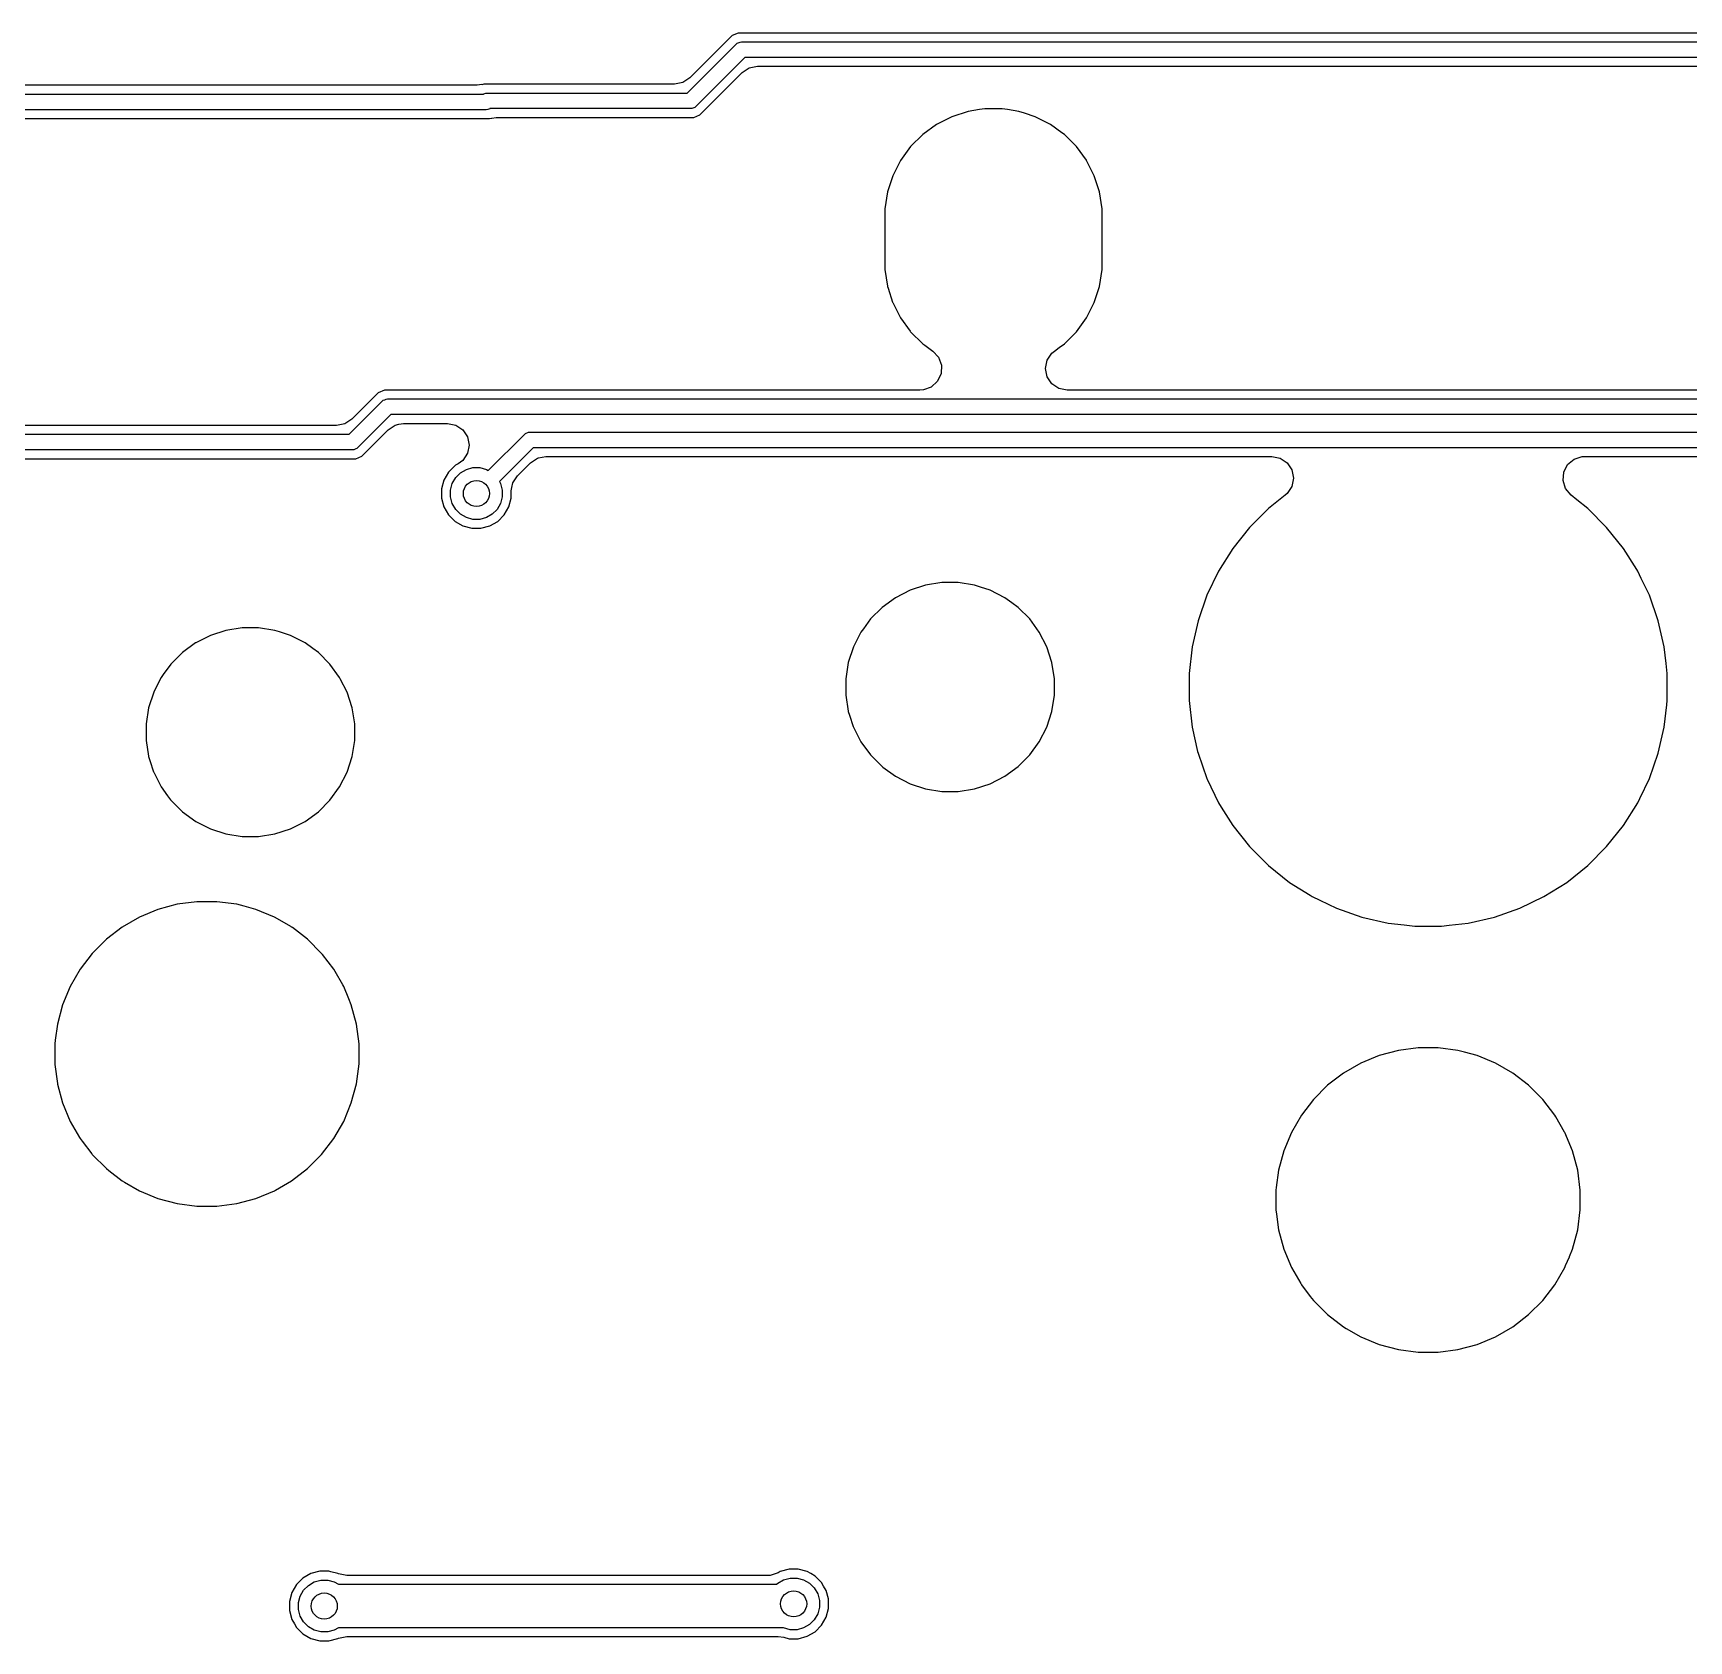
# Model space of a CAD drawing. Header units: inches. Extents: x 2.6 to 14.2, y -7.9 to -3.5.
# Drawn here: x 4.64 to 5.39, y -5.314 to -4.586 of the extents above; entities that cross this region are included whole.
import ezdxf

# ---------------------------------------------------------------- set-up
doc = ezdxf.new("R2010")
doc.units = ezdxf.units.IN
doc.header["$MEASUREMENT"] = 0
doc.layers.add('B.Cu', color=153, linetype='CONTINUOUS', true_color=0x4d7fc4)

msp = doc.modelspace()

# ---------------------------------------------------------------- linework, layer by layer
at = {"layer": 'B.Cu', "linetype": 'CONTINUOUS'}
for p, q in [((4.95697, -4.58675), (4.93783, -4.6059)), ((4.95973, -4.58561), (4.95697, -4.58675)), ((4.95963, -4.59001), (4.96053, -4.58963)), ((4.96271, -4.58561), (4.95973, -4.58561)), ((4.95973, -4.58561), (4.95973, -4.58561)), ((4.96053, -4.58963), (4.96122, -4.58957)), ((4.96122, -4.58957), (6.79035, -4.58957)), ((6.79185, -4.58561), (4.96271, -4.58561)), ((4.93659, -4.61272), (4.95871, -4.5906)), ((4.96269, -4.59665), (4.94057, -4.61877)), ((4.95871, -4.5906), (4.95925, -4.59016)), ((4.95925, -4.59016), (4.95963, -4.59001)), ((6.78889, -4.59665), (4.96269, -4.59665)), ((4.95881, -4.60612), (4.96146, -4.60348)), ((4.96146, -4.60348), (4.96464, -4.60136)), ((4.96464, -4.60136), (4.96839, -4.60061)), ((4.96839, -4.60061), (6.78319, -4.60061)), ((4.84147, -4.60923), (4.04523, -4.60923)), ((4.84357, -4.60882), (4.84147, -4.60923)), ((4.84359, -4.60896), (4.84357, -4.60882)), ((4.84454, -4.60877), (4.84359, -4.60896)), ((4.9309, -4.60877), (4.84454, -4.60877)), ((4.93465, -4.60802), (4.9309, -4.60877)), ((4.93783, -4.6059), (4.93465, -4.60802)), ((4.94442, -4.62052), (4.95881, -4.60612)), ((3.64994, -4.61319), (4.80555, -4.61319)), ((4.80555, -4.61319), (4.84438, -4.61319)), ((4.84438, -4.61319), (4.84444, -4.61317)), ((4.84444, -4.61317), (4.84534, -4.61279)), ((4.84534, -4.61279), (4.84603, -4.61272)), ((4.84603, -4.61272), (4.93659, -4.61272)), ((4.84716, -4.61983), (4.84626, -4.62021)), ((4.84722, -4.61981), (4.84716, -4.61983)), ((4.93806, -4.61981), (4.84722, -4.61981)), ((4.93875, -4.61974), (4.93806, -4.61981)), ((4.93966, -4.61937), (4.93875, -4.61974)), ((4.94003, -4.61921), (4.93966, -4.61937)), ((4.94057, -4.61877), (4.94003, -4.61921)), ((5.07149, -4.61983), (5.06906, -4.62022)), ((5.07924, -4.61983), (5.07149, -4.61983)), ((5.08167, -4.62022), (5.07924, -4.61983)), ((4.7998, -4.62028), (3.65141, -4.62028)), ((4.34559, -4.62423), (4.84706, -4.62423)), ((4.84557, -4.62028), (4.7998, -4.62028)), ((4.84626, -4.62021), (4.84557, -4.62028)), ((4.84706, -4.62423), (4.84801, -4.62404)), ((4.84801, -4.62404), (4.84803, -4.62418)), ((4.84803, -4.62418), (4.85013, -4.62377)), ((4.85013, -4.62377), (4.93955, -4.62377)), ((4.93955, -4.62377), (4.94231, -4.62263)), ((4.93955, -4.62377), (4.93955, -4.62377)), ((4.93955, -4.62377), (4.93955, -4.62377)), ((4.94231, -4.62263), (4.94442, -4.62052)), ((4.94442, -4.62052), (4.94442, -4.62052)), ((5.04956, -4.62696), (5.04329, -4.63151)), ((5.05438, -4.6245), (5.04956, -4.62696)), ((5.04956, -4.62696), (5.04956, -4.62696)), ((5.04956, -4.62696), (5.04956, -4.62696)), ((5.04956, -4.62696), (5.04956, -4.62696)), ((5.05646, -4.62344), (5.05438, -4.6245)), ((5.06383, -4.62104), (5.05646, -4.62344)), ((5.05646, -4.62344), (5.05646, -4.62344)), ((5.06906, -4.62022), (5.06383, -4.62104)), ((5.06906, -4.62022), (5.06906, -4.62022)), ((5.08689, -4.62104), (5.08167, -4.62022)), ((5.08167, -4.62022), (5.08167, -4.62022)), ((5.08941, -4.62186), (5.08689, -4.62104)), ((5.08689, -4.62104), (5.08689, -4.62104)), ((5.08689, -4.62104), (5.08689, -4.62104)), ((5.09426, -4.62344), (5.08941, -4.62186)), ((5.10117, -4.62696), (5.09426, -4.62344)), ((5.09426, -4.62344), (5.09426, -4.62344)), ((5.09426, -4.62344), (5.09426, -4.62344)), ((5.09426, -4.62344), (5.09426, -4.62344)), ((5.10631, -4.63069), (5.10117, -4.62696)), ((5.10117, -4.62696), (5.10117, -4.62696)), ((5.10117, -4.62696), (5.10117, -4.62696)), ((5.04329, -4.63151), (5.03781, -4.63699)), ((5.10744, -4.63151), (5.10631, -4.63069)), ((5.11292, -4.63699), (5.10744, -4.63151)), ((5.03781, -4.63699), (5.03326, -4.64326)), ((5.11742, -4.6432), (5.11292, -4.63699)), ((5.11292, -4.63699), (5.11292, -4.63699)), ((5.03167, -4.64637), (5.02974, -4.65016)), ((5.03326, -4.64326), (5.03167, -4.64637)), ((5.03326, -4.64326), (5.03326, -4.64326)), ((5.03326, -4.64326), (5.03326, -4.64326)), ((5.03326, -4.64326), (5.03326, -4.64326)), ((5.11747, -4.64326), (5.11742, -4.6432)), ((5.12099, -4.65016), (5.11747, -4.64326)), ((5.02974, -4.65017), (5.02734, -4.65754)), ((5.02974, -4.65016), (5.02974, -4.65017)), ((5.12338, -4.65753), (5.12099, -4.65016)), ((5.02734, -4.65754), (5.02613, -4.66519)), ((5.1246, -4.66519), (5.12338, -4.65753)), ((5.02613, -4.66519), (5.02613, -4.66519)), ((5.02613, -4.66519), (5.02613, -4.69262)), ((5.1246, -4.68352), (5.1246, -4.66519)), ((5.1246, -4.69262), (5.1246, -4.68352)), ((5.02613, -4.69262), (5.02613, -4.69262)), ((5.02613, -4.69262), (5.02732, -4.70014)), ((5.12338, -4.70028), (5.1246, -4.69262)), ((5.02732, -4.70014), (5.02734, -4.70028)), ((5.02734, -4.70028), (5.02761, -4.7011)), ((5.02761, -4.7011), (5.02966, -4.70741)), ((5.12099, -4.70765), (5.12338, -4.70028)), ((5.02966, -4.70741), (5.02974, -4.70765)), ((5.02974, -4.70765), (5.03326, -4.71455)), ((5.11747, -4.71455), (5.12099, -4.70765)), ((5.03326, -4.71455), (5.03326, -4.71455)), ((5.03326, -4.71455), (5.03326, -4.71455)), ((5.03326, -4.71455), (5.03766, -4.72061)), ((5.11292, -4.72082), (5.11747, -4.71455)), ((5.03766, -4.72061), (5.03781, -4.72082)), ((5.03781, -4.72082), (5.04329, -4.7263)), ((5.10744, -4.7263), (5.11292, -4.72082)), ((5.04329, -4.7263), (5.04418, -4.72695)), ((5.04418, -4.72695), (5.0478, -4.72958)), ((5.0478, -4.72958), (5.0504, -4.73239)), ((5.0504, -4.73239), (5.05172, -4.73597)), ((5.09963, -4.73376), (5.10176, -4.73058)), ((5.10176, -4.73058), (5.10293, -4.72958)), ((5.10293, -4.72958), (5.10506, -4.72802)), ((5.10506, -4.72802), (5.10744, -4.7263)), ((5.05157, -4.7398), (5.04997, -4.74327)), ((5.05172, -4.73597), (5.05157, -4.7398)), ((5.09888, -4.73751), (5.09963, -4.73376)), ((5.09963, -4.74126), (5.09888, -4.73751)), ((4.79943, -4.74731), (4.79667, -4.74845)), ((5.04204, -4.74731), (4.79943, -4.74731)), ((5.04357, -4.74719), (5.04204, -4.74731)), ((5.04716, -4.74587), (5.04357, -4.74719)), ((5.04997, -4.74327), (5.04716, -4.74587)), ((5.10176, -4.74444), (5.09963, -4.74126)), ((5.10494, -4.74657), (5.10176, -4.74444)), ((5.10869, -4.74731), (5.10494, -4.74657)), ((5.57386, -4.74731), (5.10869, -4.74731)), ((4.78347, -4.76725), (4.79842, -4.75231)), ((4.79456, -4.75056), (4.78831, -4.75682)), ((4.79667, -4.74845), (4.79456, -4.75056)), ((4.79456, -4.75056), (4.79456, -4.75056)), ((4.79842, -4.75231), (4.79895, -4.75187)), ((4.79895, -4.75187), (4.79964, -4.75158)), ((4.79964, -4.75158), (4.80023, -4.75134)), ((4.80023, -4.75134), (4.80092, -4.75127)), ((4.80092, -4.75127), (5.57236, -4.75127)), ((4.7847, -4.76042), (4.78152, -4.76255)), ((4.78831, -4.75682), (4.7847, -4.76042)), ((4.80239, -4.75835), (4.78744, -4.7733)), ((5.5709, -4.75835), (4.80239, -4.75835)), ((4.80604, -4.76272), (4.80809, -4.76231)), ((4.80809, -4.76231), (4.82799, -4.76231)), ((4.82799, -4.76231), (4.83174, -4.76306)), ((4.12619, -4.76725), (4.78347, -4.76725)), ((4.77777, -4.7633), (4.36458, -4.7633)), ((4.78152, -4.76255), (4.77777, -4.7633)), ((4.7913, -4.77504), (4.80116, -4.76518)), ((4.80116, -4.76518), (4.80434, -4.76306)), ((4.80434, -4.76306), (4.80604, -4.76272)), ((4.83174, -4.76306), (4.83492, -4.76518)), ((4.83492, -4.76518), (4.83704, -4.76836)), ((4.83704, -4.76836), (4.83779, -4.77211)), ((4.84651, -4.78366), (4.86286, -4.76731)), ((4.86286, -4.76731), (4.86339, -4.76687)), ((4.86339, -4.76687), (4.86467, -4.76634)), ((4.86467, -4.76634), (4.86536, -4.76627)), ((4.86536, -4.76627), (5.56615, -4.76627)), ((4.78494, -4.77434), (4.12766, -4.77434)), ((4.78563, -4.77427), (4.78494, -4.77434)), ((4.78653, -4.7739), (4.78563, -4.77427)), ((4.78643, -4.7783), (4.78919, -4.77715)), ((4.78691, -4.77374), (4.78653, -4.7739)), ((4.78744, -4.7733), (4.78691, -4.77374)), ((4.78919, -4.77715), (4.7913, -4.77504)), ((4.7913, -4.77504), (4.7913, -4.77504)), ((4.83704, -4.77587), (4.83492, -4.77905)), ((4.83779, -4.77211), (4.83704, -4.77587)), ((4.86683, -4.77335), (4.85152, -4.78867)), ((5.56468, -4.77335), (4.86683, -4.77335)), ((4.86925, -4.77796), (4.87253, -4.77731)), ((4.87253, -4.77731), (5.20137, -4.77731)), ((5.20137, -4.77731), (5.20512, -4.77806)), ((5.33832, -4.77853), (5.34196, -4.77737)), ((5.34196, -4.77737), (5.34306, -4.77731)), ((5.34306, -4.77731), (5.55898, -4.77731)), ((4.55329, -4.7783), (4.78643, -4.7783)), ((4.78643, -4.7783), (4.78643, -4.7783)), ((4.78643, -4.7783), (4.78643, -4.7783)), ((4.82849, -4.78438), (4.82642, -4.78798)), ((4.83143, -4.78145), (4.82849, -4.78438)), ((4.83172, -4.78128), (4.83143, -4.78145)), ((4.83289, -4.7806), (4.83172, -4.78128)), ((4.83174, -4.78687), (4.83392, -4.78469)), ((4.83492, -4.77905), (4.83289, -4.7806)), ((4.83392, -4.78469), (4.83659, -4.78315)), ((4.83659, -4.78315), (4.83957, -4.78235)), ((4.83957, -4.78235), (4.84265, -4.78235)), ((4.84265, -4.78235), (4.84563, -4.78315)), ((4.84563, -4.78315), (4.84651, -4.78366)), ((4.85975, -4.78603), (4.86407, -4.78171)), ((4.86407, -4.78171), (4.8656, -4.78018)), ((4.8656, -4.78018), (4.86878, -4.77806)), ((4.86878, -4.77806), (4.86925, -4.77796)), ((5.20512, -4.77806), (5.2083, -4.78018)), ((5.2083, -4.78018), (5.21043, -4.78336)), ((5.21043, -4.78336), (5.21117, -4.78711)), ((5.33332, -4.78821), (5.33364, -4.7844)), ((5.33364, -4.7844), (5.33539, -4.781)), ((5.33539, -4.781), (5.33832, -4.77853)), ((4.82642, -4.78798), (4.82534, -4.79199)), ((4.82534, -4.79199), (4.82534, -4.79614)), ((4.8294, -4.79252), (4.8302, -4.78954)), ((4.8302, -4.78954), (4.83174, -4.78687)), ((4.85152, -4.78867), (4.85202, -4.78954)), ((4.85202, -4.78954), (4.85282, -4.79252)), ((4.85691, -4.79281), (4.85719, -4.7914)), ((4.85719, -4.7914), (4.85762, -4.78921)), ((4.85762, -4.78921), (4.85975, -4.78603)), ((5.21043, -4.79087), (5.2083, -4.79405)), ((5.21117, -4.78711), (5.21043, -4.79087)), ((5.33448, -4.79186), (5.33332, -4.78821)), ((5.33695, -4.79478), (5.33448, -4.79186)), ((4.82534, -4.79614), (4.82642, -4.80015)), ((4.8294, -4.79561), (4.8294, -4.79252)), ((4.8302, -4.79858), (4.8294, -4.79561)), ((4.83174, -4.80125), (4.8302, -4.79858)), ((4.85202, -4.79858), (4.85048, -4.80125)), ((4.85282, -4.79561), (4.85202, -4.79858)), ((4.85282, -4.79252), (4.85282, -4.79561)), ((4.8558, -4.80015), (4.85688, -4.79614)), ((4.85688, -4.79296), (4.85691, -4.79281)), ((4.85688, -4.79614), (4.85688, -4.79296)), ((5.20748, -4.79478), (5.19994, -4.80079)), ((5.2083, -4.79405), (5.20748, -4.79478)), ((5.33963, -4.79692), (5.33695, -4.79478)), ((5.34448, -4.80079), (5.33963, -4.79692)), ((4.82642, -4.80015), (4.82746, -4.80196)), ((4.82746, -4.80196), (4.82849, -4.80375)), ((4.82849, -4.80375), (4.83143, -4.80668)), ((4.83143, -4.80668), (4.83502, -4.80876)), ((4.83392, -4.80343), (4.83174, -4.80125)), ((4.83659, -4.80498), (4.83392, -4.80343)), ((4.83957, -4.80577), (4.83659, -4.80498)), ((4.84265, -4.80577), (4.83957, -4.80577)), ((4.84563, -4.80498), (4.84265, -4.80577)), ((4.8483, -4.80343), (4.84563, -4.80498)), ((4.8472, -4.80876), (4.85079, -4.80668)), ((4.85048, -4.80125), (4.8483, -4.80343)), ((4.85079, -4.80668), (4.85373, -4.80375)), ((4.85373, -4.80375), (4.8558, -4.80015)), ((5.19994, -4.80079), (5.19134, -4.80939)), ((5.19994, -4.80079), (5.19994, -4.80079)), ((5.35308, -4.80939), (5.34448, -4.80079)), ((4.83502, -4.80876), (4.83903, -4.80983)), ((4.83903, -4.80983), (4.84319, -4.80983)), ((4.84319, -4.80983), (4.8472, -4.80876)), ((5.19134, -4.80939), (5.18376, -4.8189)), ((5.19134, -4.80939), (5.19134, -4.80939)), ((5.36067, -4.8189), (5.35308, -4.80939)), ((5.18376, -4.8189), (5.17729, -4.8292)), ((5.18376, -4.8189), (5.18376, -4.8189)), ((5.36673, -4.82854), (5.36067, -4.8189)), ((5.17729, -4.8292), (5.17201, -4.84016)), ((5.36714, -4.8292), (5.36673, -4.82854)), ((5.36874, -4.83252), (5.36714, -4.8292)), ((5.04461, -4.83556), (5.03753, -4.83786)), ((5.05196, -4.8344), (5.04461, -4.83556)), ((5.0594, -4.8344), (5.05196, -4.8344)), ((5.05196, -4.8344), (5.05196, -4.8344)), ((5.05196, -4.8344), (5.05196, -4.8344)), ((5.06675, -4.83556), (5.0594, -4.8344)), ((5.0594, -4.8344), (5.0594, -4.8344)), ((5.0594, -4.8344), (5.0594, -4.8344)), ((5.06938, -4.83642), (5.06675, -4.83556)), ((5.06675, -4.83556), (5.06675, -4.83556)), ((5.06675, -4.83556), (5.06675, -4.83556)), ((5.07382, -4.83786), (5.06938, -4.83642)), ((5.37242, -4.84016), (5.36874, -4.83252)), ((5.03091, -4.84124), (5.02489, -4.84561)), ((5.03753, -4.83786), (5.03091, -4.84124)), ((5.03091, -4.84124), (5.03091, -4.84124)), ((5.03753, -4.83786), (5.03753, -4.83786)), ((5.03753, -4.83786), (5.03753, -4.83786)), ((5.08045, -4.84124), (5.07382, -4.83786)), ((5.07382, -4.83786), (5.07382, -4.83786)), ((5.07382, -4.83786), (5.07382, -4.83786)), ((5.08371, -4.84361), (5.08045, -4.84124)), ((5.08647, -4.84561), (5.08371, -4.84361)), ((5.17201, -4.84016), (5.16799, -4.85164)), ((5.17201, -4.84016), (5.17201, -4.84016)), ((5.37643, -4.85164), (5.37242, -4.84016)), ((5.01963, -4.85087), (5.01643, -4.85527)), ((5.02489, -4.84561), (5.01963, -4.85087)), ((5.09173, -4.85087), (5.08647, -4.84561)), ((5.08647, -4.84561), (5.08647, -4.84561)), ((5.08647, -4.84561), (5.08647, -4.84561)), ((5.0961, -4.85689), (5.09173, -4.85087)), ((5.16799, -4.85164), (5.16529, -4.86349)), ((5.37914, -4.86349), (5.37643, -4.85164)), ((4.72061, -4.85833), (4.71398, -4.86171)), ((4.72768, -4.85603), (4.72061, -4.85833)), ((4.72061, -4.85833), (4.72061, -4.85833)), ((4.72061, -4.85833), (4.72061, -4.85833)), ((4.73503, -4.85487), (4.72768, -4.85603)), ((4.74247, -4.85487), (4.73503, -4.85487)), ((4.73503, -4.85487), (4.73503, -4.85487)), ((4.73503, -4.85487), (4.73503, -4.85487)), ((4.74982, -4.85603), (4.74247, -4.85487)), ((4.74247, -4.85487), (4.74247, -4.85487)), ((4.74247, -4.85487), (4.74247, -4.85487)), ((4.75195, -4.85673), (4.74982, -4.85603)), ((4.74982, -4.85603), (4.74982, -4.85603)), ((4.74982, -4.85603), (4.74982, -4.85603)), ((4.75689, -4.85833), (4.75195, -4.85673)), ((4.76352, -4.86171), (4.75689, -4.85833)), ((4.75689, -4.85833), (4.75689, -4.85833)), ((4.75689, -4.85833), (4.75689, -4.85833)), ((5.01525, -4.85689), (5.01204, -4.86319)), ((5.01643, -4.85527), (5.01525, -4.85689)), ((5.09948, -4.86352), (5.0961, -4.85689)), ((4.70796, -4.86608), (4.7027, -4.87134)), ((4.71393, -4.86174), (4.70796, -4.86608)), ((4.71398, -4.86171), (4.71393, -4.86174)), ((4.767, -4.86424), (4.76352, -4.86171)), ((4.76954, -4.86608), (4.767, -4.86424)), ((4.7748, -4.87134), (4.76954, -4.86608)), ((4.76954, -4.86608), (4.76954, -4.86608)), ((4.76954, -4.86608), (4.76954, -4.86608)), ((5.01188, -4.86352), (5.00958, -4.87059)), ((5.01204, -4.86319), (5.01188, -4.86352)), ((5.10178, -4.87059), (5.09948, -4.86352)), ((5.16529, -4.86349), (5.16393, -4.87558)), ((5.37999, -4.87104), (5.37914, -4.86349)), ((4.7027, -4.87134), (4.69928, -4.87605)), ((4.77917, -4.87736), (4.7748, -4.87134)), ((5.00958, -4.87059), (5.00841, -4.87794)), ((5.10294, -4.87794), (5.10178, -4.87059)), ((5.3805, -4.87558), (5.37999, -4.87104)), ((4.69832, -4.87736), (4.69563, -4.88265)), ((4.69928, -4.87605), (4.69832, -4.87736)), ((4.77947, -4.87794), (4.77917, -4.87736)), ((4.78255, -4.88399), (4.77947, -4.87794)), ((5.00841, -4.87794), (5.00841, -4.87794)), ((5.00841, -4.87794), (5.00841, -4.88538)), ((5.10294, -4.88538), (5.10294, -4.87794)), ((5.16393, -4.87558), (5.16393, -4.88774)), ((5.3805, -4.87794), (5.3805, -4.87558)), ((5.3805, -4.87558), (5.3805, -4.87558)), ((5.3805, -4.88774), (5.3805, -4.87794)), ((4.69495, -4.88399), (4.69265, -4.89107)), ((4.69563, -4.88265), (4.69495, -4.88399)), ((4.78485, -4.89107), (4.78255, -4.88399)), ((5.00841, -4.88538), (5.00841, -4.88538)), ((5.00841, -4.88538), (5.00955, -4.89255)), ((5.10178, -4.89273), (5.10294, -4.88538)), ((5.16393, -4.88774), (5.16529, -4.89983)), ((5.37914, -4.89983), (5.38028, -4.88974)), ((5.38028, -4.88974), (5.3805, -4.88774)), ((5.3805, -4.88774), (5.3805, -4.88774)), ((4.69265, -4.89107), (4.69148, -4.89841)), ((4.78601, -4.89841), (4.78485, -4.89107)), ((5.00955, -4.89255), (5.00958, -4.89273)), ((5.00958, -4.89273), (5.01012, -4.8944)), ((5.01012, -4.8944), (5.01181, -4.8996)), ((5.09948, -4.8998), (5.10178, -4.89273)), ((4.69148, -4.89841), (4.69148, -4.89841)), ((4.69148, -4.89841), (4.69148, -4.90585)), ((4.78601, -4.90585), (4.78601, -4.89841)), ((5.01181, -4.8996), (5.01188, -4.8998)), ((5.01188, -4.8998), (5.01525, -4.90643)), ((5.0961, -4.90643), (5.09948, -4.8998)), ((5.16529, -4.89983), (5.16781, -4.91087)), ((5.37643, -4.91169), (5.37914, -4.89983)), ((4.69148, -4.90585), (4.69148, -4.90585)), ((4.69148, -4.90585), (4.69261, -4.91294)), ((4.78485, -4.9132), (4.78601, -4.90585)), ((5.01525, -4.90643), (5.01963, -4.91245)), ((5.01963, -4.91245), (5.02489, -4.91771)), ((5.08647, -4.91771), (5.09173, -4.91245)), ((5.09173, -4.91245), (5.0961, -4.90643)), ((5.16781, -4.91087), (5.16799, -4.91169)), ((5.16799, -4.91169), (5.17201, -4.92317)), ((5.37242, -4.92317), (5.37643, -4.91169)), ((4.69261, -4.91294), (4.69265, -4.9132)), ((4.69265, -4.9132), (4.69322, -4.91496)), ((4.69322, -4.91496), (4.69487, -4.92002)), ((4.78255, -4.92028), (4.78485, -4.9132)), ((5.02489, -4.91771), (5.02489, -4.91771)), ((5.02489, -4.91771), (5.02489, -4.91771)), ((5.02489, -4.91771), (5.02526, -4.91799)), ((5.02526, -4.91799), (5.03091, -4.92209)), ((5.08045, -4.92209), (5.08647, -4.91771)), ((4.69487, -4.92002), (4.69495, -4.92028)), ((4.69495, -4.92028), (4.69832, -4.92691)), ((4.69832, -4.92691), (4.70125, -4.93094)), ((4.7748, -4.93292), (4.77917, -4.92691)), ((4.77917, -4.92691), (4.78255, -4.92028)), ((5.03091, -4.92209), (5.03753, -4.92546)), ((5.03753, -4.92546), (5.04461, -4.92776)), ((5.06675, -4.92776), (5.07382, -4.92546)), ((5.07382, -4.92546), (5.08045, -4.92209)), ((5.17201, -4.92317), (5.17216, -4.92348)), ((5.17216, -4.92348), (5.17729, -4.93412)), ((5.36807, -4.93219), (5.37242, -4.92317)), ((4.70125, -4.93094), (4.70261, -4.93281)), ((4.70261, -4.93281), (4.7027, -4.93292)), ((4.7027, -4.93292), (4.70796, -4.93819)), ((4.76954, -4.93819), (4.7748, -4.93292)), ((5.04461, -4.92776), (5.05196, -4.92893)), ((5.05196, -4.92893), (5.05196, -4.92893)), ((5.05196, -4.92893), (5.0594, -4.92893)), ((5.0594, -4.92893), (5.06675, -4.92776)), ((5.0594, -4.92893), (5.0594, -4.92893)), ((5.17729, -4.93412), (5.17848, -4.93602)), ((5.36067, -4.94442), (5.36714, -4.93413)), ((5.36714, -4.93412), (5.36807, -4.93219)), ((5.36714, -4.93413), (5.36714, -4.93412)), ((4.70796, -4.93819), (4.71398, -4.94256)), ((4.76352, -4.94256), (4.76954, -4.93819)), ((5.17848, -4.93602), (5.18376, -4.94442)), ((4.71398, -4.94256), (4.72061, -4.94594)), ((4.72061, -4.94594), (4.72768, -4.94823)), ((4.72768, -4.94823), (4.73503, -4.9494)), ((4.73503, -4.9494), (4.73503, -4.9494)), ((4.73503, -4.9494), (4.74247, -4.9494)), ((4.74247, -4.9494), (4.74982, -4.94823)), ((4.74247, -4.9494), (4.74247, -4.9494)), ((4.74982, -4.94823), (4.75689, -4.94594)), ((4.75689, -4.94594), (4.76352, -4.94256)), ((5.18376, -4.94442), (5.19134, -4.95393)), ((5.35308, -4.95393), (5.36067, -4.94442)), ((5.19134, -4.95393), (5.19994, -4.96253)), ((5.34448, -4.96253), (5.35308, -4.95393)), ((5.19994, -4.96253), (5.20945, -4.97012)), ((5.33497, -4.97012), (5.34448, -4.96253)), ((5.20945, -4.97012), (5.21871, -4.97593)), ((5.32468, -4.97659), (5.33497, -4.97012)), ((4.71455, -4.97889), (4.70559, -4.98007)), ((4.72358, -4.97889), (4.71455, -4.97889)), ((4.73254, -4.98007), (4.72358, -4.97889)), ((5.21871, -4.97593), (5.21975, -4.97659)), ((5.21975, -4.97659), (5.22316, -4.97823)), ((5.22316, -4.97823), (5.23071, -4.98186)), ((5.31372, -4.98186), (5.32468, -4.97659)), ((4.68852, -4.98586), (4.68069, -4.99038)), ((4.69686, -4.9824), (4.68852, -4.98586)), ((4.68852, -4.98586), (4.68852, -4.98586)), ((4.70559, -4.98007), (4.69686, -4.9824)), ((4.73589, -4.98096), (4.73254, -4.98007)), ((4.73254, -4.98007), (4.73254, -4.98007)), ((4.73254, -4.98007), (4.73254, -4.98007)), ((4.74126, -4.9824), (4.73589, -4.98096)), ((4.74961, -4.98586), (4.74126, -4.9824)), ((4.75735, -4.99033), (4.74961, -4.98586)), ((4.74961, -4.98586), (4.74961, -4.98586)), ((5.23071, -4.98186), (5.24219, -4.98588)), ((5.24219, -4.98588), (5.25405, -4.98859)), ((5.29038, -4.98859), (5.30224, -4.98588)), ((5.30224, -4.98588), (5.31372, -4.98186)), ((4.68069, -4.99038), (4.67353, -4.99588)), ((4.68069, -4.99038), (4.68069, -4.99038)), ((4.75743, -4.99038), (4.75735, -4.99033)), ((4.75775, -4.99062), (4.75743, -4.99038)), ((4.7646, -4.99588), (4.75775, -4.99062)), ((5.25405, -4.98859), (5.26131, -4.98941)), ((5.26131, -4.98941), (5.26613, -4.98995)), ((5.26613, -4.98995), (5.26613, -4.98995)), ((5.26613, -4.98995), (5.27829, -4.98995)), ((5.27829, -4.98995), (5.28173, -4.98956)), ((5.27829, -4.98995), (5.27829, -4.98995)), ((5.28173, -4.98956), (5.29038, -4.98859)), ((4.66714, -5.00227), (4.66164, -5.00943)), ((4.67353, -4.99588), (4.66714, -5.00227)), ((4.77099, -5.00227), (4.7646, -4.99588)), ((4.7646, -4.99588), (4.7646, -4.99588)), ((4.7646, -4.99588), (4.7646, -4.99588)), ((4.7714, -5.0028), (4.77099, -5.00227)), ((4.77099, -5.00227), (4.77099, -5.00227)), ((4.77099, -5.00227), (4.77099, -5.00227)), ((4.66164, -5.00943), (4.65712, -5.01726)), ((4.66164, -5.00943), (4.66164, -5.00943)), ((4.77649, -5.00943), (4.7714, -5.0028)), ((4.77708, -5.01045), (4.77649, -5.00943)), ((4.65712, -5.01726), (4.65366, -5.0256)), ((4.65712, -5.01726), (4.65712, -5.01726)), ((4.78056, -5.01648), (4.77708, -5.01045)), ((4.78101, -5.01726), (4.78056, -5.01648)), ((4.78331, -5.02281), (4.78101, -5.01726)), ((4.78446, -5.0256), (4.78331, -5.02281)), ((4.65366, -5.0256), (4.65133, -5.03433)), ((4.7868, -5.03433), (4.78446, -5.0256)), ((4.65133, -5.03433), (4.65037, -5.04158)), ((4.78798, -5.04329), (4.7868, -5.03433)), ((4.65037, -5.04158), (4.65015, -5.04329)), ((4.65015, -5.04329), (4.65015, -5.05232)), ((4.78798, -5.05232), (4.78798, -5.04329)), ((5.25874, -5.04621), (5.25001, -5.04855)), ((5.2677, -5.04503), (5.25874, -5.04621)), ((5.27673, -5.04503), (5.2677, -5.04503)), ((5.28569, -5.04621), (5.27673, -5.04503)), ((5.28874, -5.04703), (5.28569, -5.04621)), ((5.28569, -5.04621), (5.28569, -5.04621)), ((5.28569, -5.04621), (5.28569, -5.04621)), ((5.29441, -5.04855), (5.28874, -5.04703)), ((4.65015, -5.05232), (4.65019, -5.05265)), ((4.65019, -5.05265), (4.65132, -5.06124)), ((4.7868, -5.06128), (4.78798, -5.05232)), ((5.24167, -5.052), (5.23384, -5.05652)), ((5.25001, -5.04855), (5.24167, -5.052)), ((5.24167, -5.052), (5.24167, -5.052)), ((5.30276, -5.052), (5.29441, -5.04855)), ((5.31058, -5.05652), (5.30276, -5.052)), ((5.30276, -5.052), (5.30276, -5.052)), ((4.65132, -5.06124), (4.65133, -5.06128)), ((4.65133, -5.06128), (4.65139, -5.06153)), ((4.65139, -5.06153), (4.65366, -5.07)), ((4.78446, -5.07), (4.7868, -5.06128)), ((5.22668, -5.06202), (5.22029, -5.06841)), ((5.23384, -5.05652), (5.22668, -5.06202)), ((5.23384, -5.05652), (5.23384, -5.05652)), ((5.31775, -5.06202), (5.31058, -5.05652)), ((5.31058, -5.05652), (5.31058, -5.05652)), ((5.31058, -5.05652), (5.31058, -5.05652)), ((5.31058, -5.05652), (5.31058, -5.05652)), ((5.32414, -5.06841), (5.31775, -5.06202)), ((5.31775, -5.06202), (5.31775, -5.06202)), ((5.31775, -5.06202), (5.31775, -5.06202)), ((5.22029, -5.06841), (5.21479, -5.07557)), ((5.32964, -5.07557), (5.32414, -5.06841)), ((4.65366, -5.07), (4.65712, -5.07835)), ((4.78101, -5.07835), (4.78446, -5.07)), ((5.21479, -5.07558), (5.21027, -5.0834)), ((5.21479, -5.07557), (5.21479, -5.07558)), ((5.33004, -5.07626), (5.32964, -5.07557)), ((5.33405, -5.08322), (5.33004, -5.07626)), ((4.65712, -5.07835), (4.65712, -5.07835)), ((4.65712, -5.07835), (4.66138, -5.08572)), ((4.77649, -5.08617), (4.78101, -5.07835)), ((5.21027, -5.0834), (5.20681, -5.09175)), ((5.21027, -5.0834), (5.21027, -5.0834)), ((5.33416, -5.0834), (5.33405, -5.08322)), ((5.33761, -5.09175), (5.33416, -5.0834)), ((4.66138, -5.08572), (4.66164, -5.08617)), ((4.66164, -5.08617), (4.66248, -5.08727)), ((4.66248, -5.08727), (4.66696, -5.09311)), ((4.77099, -5.09334), (4.77649, -5.08617)), ((5.20681, -5.09175), (5.20447, -5.10047)), ((5.33995, -5.10047), (5.33761, -5.09175)), ((4.66696, -5.09311), (4.66714, -5.09334)), ((4.66714, -5.09334), (4.67353, -5.09973)), ((4.67353, -5.09973), (4.67353, -5.09973)), ((4.67353, -5.09973), (4.67353, -5.09973)), ((4.67353, -5.09973), (4.67468, -5.10061)), ((4.75743, -5.10523), (4.7646, -5.09973)), ((4.7646, -5.09973), (4.77099, -5.09334)), ((4.67468, -5.10061), (4.68069, -5.10523)), ((4.68069, -5.10523), (4.6817, -5.10581)), ((4.6817, -5.10581), (4.68852, -5.10975)), ((4.75016, -5.10943), (4.75743, -5.10523)), ((5.20447, -5.10047), (5.20345, -5.10825)), ((5.34113, -5.10943), (5.33995, -5.10047)), ((4.68852, -5.10975), (4.68852, -5.10975)), ((4.68852, -5.10975), (4.68852, -5.10975)), ((4.68852, -5.10975), (4.69686, -5.1132)), ((4.69686, -5.1132), (4.70559, -5.11554)), ((4.73254, -5.11554), (4.74126, -5.1132)), ((4.74126, -5.1132), (4.74961, -5.10975)), ((4.74961, -5.10975), (4.75016, -5.10943)), ((5.20345, -5.10825), (5.2033, -5.10943)), ((5.2033, -5.10943), (5.2033, -5.11846)), ((5.34113, -5.11846), (5.34113, -5.10943)), ((4.70559, -5.11554), (4.71455, -5.11672)), ((4.71455, -5.11672), (4.72358, -5.11672)), ((4.72358, -5.11672), (4.73254, -5.11554)), ((5.2033, -5.11846), (5.20355, -5.12041)), ((5.20355, -5.12041), (5.20447, -5.12742)), ((5.33995, -5.12742), (5.34113, -5.11846)), ((5.20447, -5.12742), (5.20681, -5.13615)), ((5.33761, -5.13615), (5.33995, -5.12742)), ((5.20681, -5.13615), (5.21027, -5.14449)), ((5.3362, -5.13956), (5.33761, -5.13615)), ((5.21027, -5.14449), (5.21027, -5.14449)), ((5.21027, -5.14449), (5.2145, -5.15181)), ((5.32964, -5.15232), (5.33416, -5.14449)), ((5.33416, -5.14449), (5.33449, -5.14368)), ((5.33416, -5.14449), (5.33416, -5.14449)), ((5.33416, -5.14449), (5.33416, -5.14449)), ((5.33449, -5.14368), (5.33618, -5.13961)), ((5.33618, -5.13961), (5.3362, -5.13956)), ((5.33618, -5.13961), (5.33618, -5.13961)), ((5.2145, -5.15181), (5.21479, -5.15232)), ((5.21479, -5.15232), (5.21479, -5.15232)), ((5.21479, -5.15232), (5.21884, -5.15759)), ((5.32414, -5.15948), (5.32964, -5.15232)), ((5.21884, -5.15759), (5.22029, -5.15948)), ((5.22029, -5.15948), (5.22668, -5.16587)), ((5.31775, -5.16587), (5.32414, -5.15948)), ((5.22668, -5.16587), (5.23384, -5.17137)), ((5.31058, -5.17137), (5.31775, -5.16587)), ((5.23384, -5.17137), (5.23507, -5.17208)), ((5.23507, -5.17208), (5.24167, -5.17589)), ((5.30276, -5.17589), (5.31058, -5.17137)), ((5.24167, -5.17589), (5.24167, -5.17589)), ((5.24167, -5.17589), (5.24167, -5.17589)), ((5.24167, -5.17589), (5.25001, -5.17935)), ((5.25001, -5.17935), (5.25874, -5.18168)), ((5.25874, -5.18168), (5.2677, -5.18286)), ((5.27673, -5.18286), (5.28569, -5.18168)), ((5.28569, -5.18168), (5.29441, -5.17935)), ((5.29441, -5.17935), (5.30276, -5.17589)), ((5.2677, -5.18286), (5.27673, -5.18286)), ((4.76253, -5.28519), (4.7596, -5.28812)), ((4.76613, -5.28311), (4.76253, -5.28519)), ((4.76502, -5.28843), (4.76769, -5.28689)), ((4.77014, -5.28204), (4.76613, -5.28311)), ((4.76769, -5.28689), (4.77067, -5.28609)), ((4.77429, -5.28204), (4.77014, -5.28204)), ((4.77067, -5.28609), (4.77375, -5.28609)), ((4.77375, -5.28609), (4.77673, -5.28689)), ((4.77524, -5.28229), (4.77429, -5.28204)), ((4.7783, -5.28311), (4.77524, -5.28229)), ((4.77673, -5.28689), (4.77859, -5.28796)), ((4.77866, -5.28326), (4.7783, -5.28311)), ((4.78241, -5.284), (4.77866, -5.28326)), ((4.97285, -5.284), (4.78241, -5.284)), ((4.97413, -5.28392), (4.97285, -5.284)), ((4.97775, -5.28269), (4.97413, -5.28392)), ((4.97711, -5.28796), (4.97762, -5.28745)), ((4.97762, -5.28745), (4.98029, -5.28591)), ((4.97873, -5.28213), (4.97775, -5.28269)), ((4.98274, -5.28105), (4.97873, -5.28213)), ((4.98029, -5.28591), (4.98327, -5.28511)), ((4.98689, -5.28105), (4.98274, -5.28105)), ((4.98327, -5.28511), (4.98635, -5.28511)), ((4.98635, -5.28511), (4.98933, -5.28591)), ((4.9909, -5.28213), (4.98689, -5.28105)), ((4.98933, -5.28591), (4.992, -5.28745)), ((4.9926, -5.28311), (4.9909, -5.28213)), ((4.992, -5.28745), (4.99418, -5.28963)), ((4.99449, -5.2842), (4.9926, -5.28311)), ((4.99743, -5.28714), (4.99449, -5.2842)), ((4.99839, -5.2888), (4.99743, -5.28714)), ((4.75752, -5.29172), (4.75645, -5.29573)), ((4.7596, -5.28812), (4.75752, -5.29172)), ((4.7605, -5.29626), (4.7613, -5.29328)), ((4.7613, -5.29328), (4.76284, -5.29061)), ((4.76284, -5.29061), (4.76502, -5.28843)), ((4.77859, -5.28796), (4.97711, -5.28796)), ((4.99418, -5.28963), (4.99572, -5.2923)), ((4.99572, -5.2923), (4.99652, -5.29528)), ((4.9995, -5.29073), (4.99839, -5.2888)), ((5.00054, -5.29461), (4.9995, -5.29073)), ((5.00058, -5.29474), (5.00054, -5.29461)), ((5.00058, -5.2989), (5.00058, -5.29474)), ((4.75645, -5.29573), (4.75645, -5.29988)), ((4.75645, -5.29988), (4.75752, -5.30389)), ((4.7605, -5.29935), (4.7605, -5.29626)), ((4.7613, -5.30232), (4.7605, -5.29935)), ((4.76284, -5.30499), (4.7613, -5.30232)), ((4.99572, -5.30134), (4.99418, -5.30401)), ((4.99652, -5.29836), (4.99572, -5.30134)), ((4.99652, -5.29528), (4.99652, -5.29836)), ((4.9995, -5.30291), (5.00058, -5.2989)), ((4.75752, -5.30389), (4.75866, -5.30587)), ((4.75866, -5.30587), (4.7596, -5.30749)), ((4.7596, -5.30749), (4.76253, -5.31042)), ((4.76502, -5.30717), (4.76284, -5.30499)), ((4.76769, -5.30872), (4.76502, -5.30717)), ((4.77067, -5.30951), (4.76769, -5.30872)), ((4.77375, -5.30951), (4.77067, -5.30951)), ((4.77673, -5.30872), (4.77375, -5.30951)), ((4.77859, -5.30765), (4.77673, -5.30872)), ((4.98014, -5.30765), (4.77859, -5.30765)), ((4.98029, -5.30773), (4.98014, -5.30765)), ((4.98327, -5.30853), (4.98029, -5.30773)), ((4.98635, -5.30853), (4.98327, -5.30853)), ((4.98933, -5.30773), (4.98635, -5.30853)), ((4.992, -5.30619), (4.98933, -5.30773)), ((4.9909, -5.31151), (4.99449, -5.30944)), ((4.99418, -5.30401), (4.992, -5.30619)), ((4.99449, -5.30944), (4.99743, -5.3065)), ((4.99743, -5.3065), (4.9995, -5.30291)), ((4.76253, -5.31042), (4.76613, -5.3125)), ((4.76613, -5.3125), (4.77014, -5.31357)), ((4.77014, -5.31357), (4.77429, -5.31357)), ((4.77429, -5.31357), (4.7783, -5.3125)), ((4.77429, -5.31357), (4.77429, -5.31357)), ((4.7783, -5.3125), (4.77866, -5.31235)), ((4.7783, -5.3125), (4.7783, -5.3125)), ((4.7783, -5.3125), (4.7783, -5.3125)), ((4.77866, -5.31235), (4.78241, -5.3116)), ((4.78241, -5.3116), (4.97777, -5.3116)), ((4.97777, -5.3116), (4.98031, -5.31194)), ((4.98031, -5.31194), (4.98274, -5.31259)), ((4.98274, -5.31259), (4.98274, -5.31259)), ((4.98274, -5.31259), (4.98689, -5.31259)), ((4.98689, -5.31259), (4.9909, -5.31151))]:
    msp.add_line(p, q, dxfattribs=at)
at = {"layer": 'B.Cu'}
for centre in [(4.84111, -4.79406), (4.77221, -5.2978), (4.98481, -5.29682)]:
    msp.add_circle(centre, 0.00591, dxfattribs=at)

doc.saveas('drawing.dxf')
